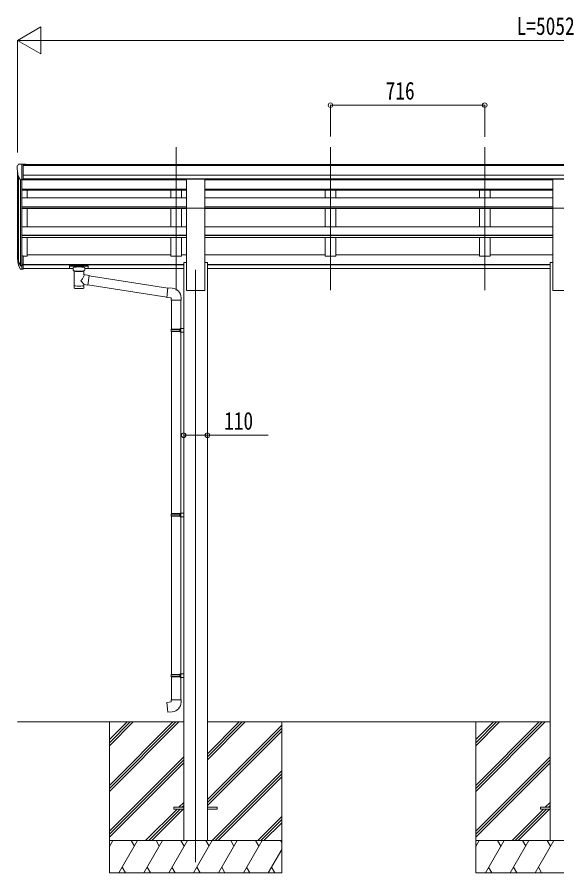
# Model space of a CAD drawing. Units: millimetres, scale not verified. Extents: x -10512 to 10512, y -7425 to 7425.
# Drawn here: x -2846 to -341, y -3842 to 126 of the extents above; entities that cross this region are included whole.
import ezdxf
from ezdxf.enums import TextEntityAlignment as Align

# ---------------------------------------------------------------- set-up
doc = ezdxf.new("R2010")
doc.units = ezdxf.units.MM
doc.header["$LTSCALE"] = 30
for name, color, linetype, lineweight in [('0-3_YKK_12', 40, 'Continuous', 18), ('0-4_YKK_13', 120, 'Continuous', 18), ('0-5_YKK_A1', 120, 'Continuous', 18), ('0-6_YKK_D', 200, 'Continuous', 18)]:
    doc.layers.add(name, color=color, linetype=linetype, lineweight=lineweight)
doc.styles.add('ＭＳ ゴシック', font='')
doc.styles.get('ＭＳ ゴシック').set_extended_font_data('MS Gothic')

msp = doc.modelspace()

# ---------------------------------------------------------------- linework, layer by layer
at = {"layer": '0-3_YKK_12'}
for p, q in [((-2107.93, -1139.92), (-2107.93, -477.39)), ((-1391.93, -1139.92), (-1391.93, -477.39)), ((-675.93, -1139.92), (-675.93, -477.39)), ((-2017.93, -1046.12), (-2017.93, -3792.26))]:
    msp.add_line(p, q, dxfattribs=at)
at = {"layer": '0-4_YKK_13'}
for p, q in [((-2835.93, -555.55), (-2838.26, -555.69)), ((-2835.93, -555.55), (-2817.43, -555.55)), ((-2823.93, -628.53), (-2823.93, -555.55)), ((-2817.43, -555.55), (-2807.43, -555.64)), ((-2817.43, -627.53), (-2817.43, -555.55)), ((-2845.93, -564.92), (-2845.93, -565.55)), ((-2839.02, -556.12), (-2843.08, -561.92)), ((-2807.43, -557.15), (-2807.43, -555.64)), ((-2831.55, -626.72), (-2840.83, -610.65)), ((-2823.93, -628.53), (-2829.14, -628.21)), ((-2817.43, -627.53), (-2823.93, -627.53)), ((-2060.43, -625.79), (-1975.43, -625.79)), ((-2060.43, -759.94), (-2060.43, -625.79)), ((-1975.43, -759.94), (-1975.43, -625.79)), ((-360.43, -625.79), (-275.43, -625.79)), ((-360.43, -759.94), (-360.43, -625.79)), ((-2060.43, -759.94), (-1975.43, -759.94)), ((-360.43, -759.94), (-275.43, -759.94)), ((-2823.93, -980.82), (-2823.93, -1042.71)), ((-2817.43, -980.82), (-2823.93, -980.82)), ((-2817.43, -980.82), (-2817.43, -1041.89)), ((-2841.53, -1006.87), (-2831.37, -1026.04)), ((-2830.36, -1024.79), (-2840.11, -1006.37)), ((-2838.95, -1023.72), (-2831.37, -1041.21)), ((-2823.93, -1025.54), (-2829.06, -1025.54)), ((-2823.93, -1027.54), (-2828.77, -1027.54)), ((-2817.43, -1019.14), (-2823.93, -1019.14)), ((-2817.43, -1024.54), (-2823.93, -1024.54)), ((-2602.43, -1027.6), (-2602.43, -1038.36)), ((-2602.43, -1027.79), (-2602.43, -1029.33)), ((-2600.43, -1026.94), (-2517.43, -1026.94)), ((-2600.43, -1029.11), (-2517.43, -1029.11)), ((-2515.43, -1027.6), (-2515.43, -1038.36)), ((-2823.93, -1042.71), (-2828.77, -1042.71)), ((-2817.43, -1041.89), (-2823.93, -1041.89)), ((-2600.43, -1039.02), (-2585.93, -1039.02)), ((-2585.93, -1045.83), (-2585.93, -1035.56)), ((-2581.83, -1050.33), (-2581.84, -1130.62)), ((-2536.03, -1067.9), (-2536.03, -1050.32)), ((-2510.8, -1071.81), (-2536.03, -1067.9)), ((-2531.93, -1045.83), (-2531.93, -1035.56)), ((-2531.93, -1039.02), (-2517.43, -1039.02)), ((-2510.8, -1071.81), (-2517.83, -1117.07)), ((-2146.99, -1130.32), (-2511.12, -1073.83)), ((-2536.01, -1130.62), (-2536.03, -1114)), ((-2536.03, -1114.25), (-2517.83, -1117.07)), ((-2150.66, -1172.25), (-2517.56, -1115.33)), ((-2126, -1130.44), (-2146.84, -1128.62)), ((-2130.93, -1186.18), (-2084.93, -1186.18)), ((-2128.93, -1186.18), (-2128.93, -1320.18)), ((-2086.93, -1186.18), (-2086.93, -1317.62)), ((-2084.93, -1186.18), (-2084.93, -1175.27)), ((-2130.93, -1322.18), (-2129.93, -1320.18)), ((-2130.93, -1322.18), (-2086.93, -1322.18)), ((-2130.93, -1322.18), (-2130.93, -1330.18)), ((-2130.93, -1330.18), (-2086.93, -1330.18)), ((-2130.93, -1330.18), (-2129.93, -1332.18)), ((-2129.93, -1320.18), (-2086.93, -1320.18)), ((-2129.93, -1332.18), (-2086.93, -1332.18)), ((-2128.93, -1332.18), (-2128.93, -2176.37)), ((-2091.4, -1322.18), (-2091.83, -1320.18)), ((-2088.93, -1317.68), (-2072.93, -1317.21)), ((-2088.93, -1319.68), (-2088.93, -1317.68)), ((-2088.93, -1319.68), (-2086.93, -1319.68)), ((-2088.93, -1334.68), (-2088.93, -1332.68)), ((-2088.93, -1334.68), (-2072.93, -1335.15)), ((-2086.93, -1334.74), (-2086.93, -2173.81)), ((-2072.93, -1317.21), (-2072.93, -1335.15)), ((-2130.93, -2178.37), (-2129.93, -2176.37)), ((-2130.93, -2178.37), (-2086.93, -2178.37)), ((-2130.93, -2178.37), (-2130.93, -2186.37)), ((-2129.93, -2176.37), (-2086.93, -2176.37)), ((-2091.4, -2178.37), (-2091.83, -2176.37)), ((-2088.93, -2173.87), (-2072.93, -2173.39)), ((-2088.93, -2175.87), (-2088.93, -2173.87)), ((-2088.93, -2175.87), (-2086.93, -2175.87)), ((-2072.93, -2173.39), (-2072.93, -2191.34)), ((-2130.93, -2186.37), (-2086.93, -2186.37)), ((-2130.93, -2186.37), (-2129.93, -2188.37)), ((-2129.93, -2188.37), (-2086.93, -2188.37)), ((-2128.93, -2188.37), (-2128.93, -2921.53)), ((-2088.93, -2190.87), (-2088.93, -2188.87)), ((-2088.93, -2190.87), (-2072.93, -2191.34)), ((-2086.93, -2190.92), (-2086.93, -2918.97)), ((-2130.93, -2923.53), (-2129.93, -2921.53)), ((-2130.93, -2923.53), (-2086.93, -2923.53)), ((-2130.93, -2923.53), (-2130.93, -2931.53)), ((-2130.93, -2931.53), (-2086.93, -2931.53)), ((-2130.93, -2931.53), (-2129.93, -2933.53)), ((-2129.93, -2921.53), (-2086.93, -2921.53)), ((-2129.93, -2933.53), (-2086.93, -2933.53)), ((-2128.93, -2933.53), (-2128.93, -3039.66)), ((-2091.4, -2923.53), (-2091.83, -2921.53)), ((-2088.93, -2919.03), (-2072.93, -2918.55)), ((-2088.93, -2921.03), (-2088.93, -2919.03)), ((-2088.93, -2921.03), (-2086.93, -2921.03)), ((-2088.93, -2936.03), (-2088.93, -2934.03)), ((-2088.93, -2936.03), (-2072.93, -2936.5)), ((-2086.93, -2936.08), (-2086.93, -3039.66)), ((-2072.93, -2918.55), (-2072.93, -2936.5)), ((-2130.93, -3039.66), (-2084.93, -3039.66)), ((-2130.93, -3049.66), (-2130.93, -3039.66)), ((-2084.93, -3039.66), (-2084.93, -3050.58)), ((-2117.93, -3537.76), (-2117.93, -3546.76)), ((-2072.93, -3537.76), (-2117.93, -3537.76)), ((-2072.93, -3546.76), (-2117.93, -3546.76)), ((-1917.93, -3537.76), (-1962.93, -3537.76)), ((-1917.93, -3546.76), (-1962.93, -3546.76)), ((-1917.93, -3537.76), (-1917.93, -3546.76)), ((-417.93, -3537.76), (-417.93, -3546.76)), ((-372.93, -3537.76), (-417.93, -3537.76)), ((-372.93, -3546.76), (-417.93, -3546.76))]:
    msp.add_line(p, q, dxfattribs=at)
for points in [[(-2602.43, -1027.6), (-2602.39, -1027.4), (-2602.31, -1027.27), (-2602.21, -1027.17), (-2602.11, -1027.11), (-2601.99, -1027.07), (-2601.69, -1027.01), (-2601.2, -1026.96), (-2600.66, -1026.94), (-2600.43, -1026.94)], [(-2517.43, -1026.94), (-2517.07, -1026.94), (-2516.54, -1026.97), (-2516.09, -1027.02), (-2515.79, -1027.09), (-2515.62, -1027.19), (-2515.5, -1027.33), (-2515.43, -1027.51), (-2515.43, -1027.6)], [(-2602.43, -1038.36), (-2602.39, -1038.56), (-2602.31, -1038.69), (-2602.21, -1038.79), (-2602.11, -1038.85), (-2601.99, -1038.89), (-2601.69, -1038.95), (-2601.2, -1039), (-2600.66, -1039.02), (-2600.43, -1039.02)], [(-2585.89, -1045.77), (-2585.91, -1046.13), (-2585.67, -1047.09), (-2585.15, -1047.97), (-2584.34, -1048.81), (-2583.23, -1049.61), (-2581.83, -1050.33)], [(-2536.03, -1050.32), (-2535.79, -1050.23), (-2534.44, -1049.49), (-2533.33, -1048.64), (-2532.57, -1047.78), (-2532.11, -1046.88), (-2531.94, -1045.99)], [(-2517.43, -1039.02), (-2517.07, -1039.02), (-2516.54, -1038.99), (-2516.09, -1038.94), (-2515.79, -1038.87), (-2515.62, -1038.77), (-2515.5, -1038.63), (-2515.43, -1038.45), (-2515.43, -1038.36)], [(-2146.84, -1128.62), (-2150.85, -1174.44), (-2130.93, -1176.18), (-2130.93, -1186.18)], [(-2091.4, -1322.18), (-2091.4, -1330.18), (-2091.83, -1332.18)], [(-2088.93, -1332.68), (-2086.93, -1332.68), (-2086.93, -1319.68)], [(-2091.4, -2178.37), (-2091.4, -2186.37), (-2091.83, -2188.37)], [(-2088.93, -2188.87), (-2086.93, -2188.87), (-2086.93, -2175.87)], [(-2091.4, -2923.53), (-2091.4, -2931.53), (-2091.83, -2933.53)], [(-2088.93, -2934.03), (-2086.93, -2934.03), (-2086.93, -2921.03)], [(-2126, -3095.41), (-2146.84, -3097.23), (-2150.85, -3051.41), (-2130.93, -3049.66)]]:
    msp.add_lwpolyline(points, dxfattribs=at)
for centre, radius, start, end in [((-2842.93, -564.92), 3, 93, 180), ((-2643.93, -565.55), 202, 180, 192.90261), ((-2838.2, -556.69), 1, 93.5, 145), ((-2828.95, -625.22), 3, 210, 266.5), ((-2755.27, -984.7), 89.07, 174.49576, 194.41188), ((-2755.98, -980.42), 88.05, 177.22392, 197.21071), ((-2710.71, -987.64), 133.22, 183.27987, 195.71302), ((-2828.77, -1024.54), 3, 210, 270), ((-2829.06, -1024.04), 1.5, 210, 270), ((-2828.77, -1039.71), 3, 210, 270), ((-2129.93, -1175.27), 45, 0, 85), ((-2129.93, -3050.58), 45, 275, 0)]:
    msp.add_arc(centre, radius, start, end, dxfattribs=at)
for centre, major_axis, ratio, start_param, end_param in [((-2600.43, -1029.33), (2, 0), 0.109601, 1.5707963, 3.1415927), ((-2517.43, -1029.33), (2, 0), 0.109601, 0, 1.5707963), ((-2558.93, -1035.56), (27, 0), 0.122176, 6.2831853, 9.424778), ((-2558.91, -1050.79), (-22.91, 0.42), 0.072511, 0.0008029, 1.5715993), ((-2558.91, -1052.41), (-22.91, 0.42), 0.072511, 0.0008029, 1.5715993), ((-2558.94, -1050.79), (22.92, 0.42), 0.07247, 4.71158, 6.2823764), ((-2558.94, -1052.41), (22.92, 0.42), 0.07247, 4.71158, 6.2823764), ((-2558.93, -1094.44), (-22.81, -26.62), 0.234429, 1.6855472, 3.1268519), ((-2547.93, -1045.83), (16, 0), 0.361356, 6.2636979, 6.2831853), ((-2556.37, -1091.8), (20.32, -22.25), 0.045535, 0.0389954, 1.3075346), ((-2558.93, -1130.62), (22.92, 0), 0.101955, 3.1415499, 6.2833984), ((-2558.93, -1118.18), (22.91, 0), 0.122865, 3.1415927, 6.2831853)]:
    msp.add_ellipse(centre, major_axis=major_axis, ratio=ratio, start_param=start_param, end_param=end_param, dxfattribs=at)
at = {"layer": '0-5_YKK_A1'}
for p, q in [((-2843.93, -983), (-2843.93, -593.9)), ((-2817.43, -557.15), (2181.57, -557.15)), ((-2817.43, -562.51), (2181.57, -562.51)), ((-2839.64, -612.7), (-2839.64, -1007.26)), ((-2829.93, -628.06), (-2829.93, -1025.26)), ((-2823.93, -627.53), (-2823.93, -980.82)), ((-2823.93, -629.05), (-2060.43, -629.05)), ((-2817.43, -606.03), (2181.57, -606.03)), ((-2817.43, -623.7), (2181.57, -623.7)), ((-2060.43, -626.07), (-2817.43, -626.07)), ((-2132.93, -626.07), (-2132.93, -629.05)), ((-2082.93, -626.07), (-2082.93, -629.05)), ((-1975.43, -626.07), (-360.43, -626.07)), ((-1975.43, -629.05), (-360.43, -629.05)), ((-1416.93, -626.07), (-1416.93, -629.05)), ((-1366.93, -626.07), (-1366.93, -629.05)), ((-700.93, -626.07), (-700.93, -629.05)), ((-650.93, -626.07), (-650.93, -629.05)), ((-2823.93, -671.05), (-2060.43, -671.05)), ((-2823.93, -672.75), (-2060.43, -672.75)), ((-1975.43, -671.05), (-360.43, -671.05)), ((-1975.43, -672.75), (-360.43, -672.75)), ((-2823.93, -676.42), (-2060.43, -676.42)), ((-2823.93, -712.4), (-2060.43, -712.4)), ((-2798.93, -712.4), (-2798.93, -676.42)), ((-2132.93, -676.42), (-2132.93, -712.4)), ((-2082.93, -676.42), (-2082.93, -712.4)), ((-1975.43, -676.42), (-360.43, -676.42)), ((-1975.43, -712.4), (-360.43, -712.4)), ((-1416.93, -676.42), (-1416.93, -712.4)), ((-1366.93, -676.42), (-1366.93, -712.4)), ((-700.93, -676.42), (-700.93, -712.4)), ((-650.93, -676.42), (-650.93, -712.4)), ((-2823.93, -753.03), (-2060.43, -753.03)), ((-1975.43, -753.03), (-360.43, -753.03)), ((-2823.93, -754.7), (-2060.43, -754.7)), ((-2823.93, -761.48), (-2060.43, -761.48)), ((-2798.93, -845.68), (-2798.93, -761.48)), ((-2132.93, -761.48), (-2132.93, -845.68)), ((-2082.93, -761.48), (-2082.93, -845.68)), ((-2060.43, -1142.26), (-2060.43, -759.94)), ((-1975.43, -754.7), (-360.43, -754.7)), ((-1975.43, -1142.26), (-1975.43, -759.94)), ((-1975.43, -761.48), (-360.43, -761.48)), ((-1416.93, -761.48), (-1416.93, -845.68)), ((-1366.93, -761.48), (-1366.93, -845.68)), ((-700.93, -761.48), (-700.93, -845.68)), ((-650.93, -761.48), (-650.93, -845.68)), ((-360.43, -1142.26), (-360.43, -759.94)), ((-2823.93, -845.68), (-2060.43, -845.68)), ((-1975.43, -845.68), (-360.43, -845.68)), ((-2823.93, -884.82), (-2060.43, -884.82)), ((-2823.93, -886.49), (-2060.43, -886.49)), ((-2823.93, -896.13), (-2060.43, -896.13)), ((-2798.93, -981.65), (-2798.93, -897.37)), ((-2132.93, -897.37), (-2132.93, -981.65)), ((-1975.43, -884.82), (-360.43, -884.82)), ((-1975.43, -886.49), (-360.43, -886.49)), ((-1975.43, -896.13), (-360.43, -896.13)), ((-1416.93, -896.13), (-1416.93, -981.65)), ((-700.93, -896.13), (-700.93, -981.65)), ((-2817.43, -981.65), (-2798.93, -981.65)), ((-2798.93, -976.43), (-2132.93, -976.43)), ((-2082.93, -976.43), (-2060.43, -976.43)), ((-1975.43, -976.43), (-1416.93, -976.43)), ((-1366.93, -976.43), (-700.93, -976.43)), ((-650.93, -976.43), (-360.43, -976.43)), ((-2817.43, -1020.74), (-2072.93, -1020.74)), ((-2817.43, -1022.12), (-2072.93, -1022.12)), ((-2072.93, -1012.26), (-2072.93, -3692.26)), ((-2072.93, -1012.26), (-2060.43, -1012.26)), ((-1975.43, -1012.26), (-1962.93, -1012.26)), ((-1962.93, -1012.26), (-1962.93, -3692.26)), ((-1962.93, -1020.74), (-372.93, -1020.74)), ((-1962.93, -1022.12), (-372.93, -1022.12)), ((-372.93, -1012.26), (-372.93, -3692.26)), ((-372.93, -1012.26), (-360.43, -1012.26)), ((-2817.43, -1039.3), (-2585.93, -1039.3)), ((-2531.93, -1039.3), (-2072.93, -1039.3)), ((-1962.93, -1039.3), (-372.93, -1039.3)), ((-2060.43, -1142.26), (-1975.43, -1142.26)), ((-360.43, -1142.26), (-275.43, -1142.26)), ((-2843.93, -3142.26), (-2072.93, -3142.26)), ((-2417.93, -3142.26), (-2417.93, -3842.26)), ((-2417.93, -3436.44), (-2123.75, -3142.26)), ((-2417.93, -3450.58), (-2109.6, -3142.26)), ((-2417.93, -3464.72), (-2095.46, -3142.26)), ((-2417.93, -3252.59), (-2307.6, -3142.26)), ((-2417.93, -3238.45), (-2321.74, -3142.26)), ((-2417.93, -3224.31), (-2335.88, -3142.26)), ((-1962.93, -3142.26), (-372.93, -3142.26)), ((-1962.93, -3318.09), (-1787.1, -3142.26)), ((-1962.93, -3303.95), (-1801.24, -3142.26)), ((-1962.93, -3289.8), (-1815.38, -3142.26)), ((-1962.93, -3501.94), (-1617.93, -3156.94)), ((-1962.93, -3516.08), (-1617.93, -3171.08)), ((-1617.93, -3142.26), (-1617.93, -3842.26)), ((-717.93, -3142.26), (-717.93, -3842.26)), ((-717.93, -3436.44), (-423.75, -3142.26)), ((-717.93, -3450.58), (-409.6, -3142.26)), ((-717.93, -3464.72), (-395.46, -3142.26)), ((-717.93, -3252.59), (-607.6, -3142.26)), ((-717.93, -3238.45), (-621.74, -3142.26)), ((-717.93, -3224.31), (-635.88, -3142.26)), ((-1962.93, -3530.22), (-1617.93, -3185.22)), ((-2417.93, -3648.57), (-2072.93, -3303.57)), ((-2417.93, -3662.71), (-2072.93, -3317.71)), ((-2417.93, -3676.85), (-2072.93, -3331.85)), ((-717.93, -3648.57), (-372.93, -3303.57)), ((-717.93, -3662.71), (-372.93, -3317.71)), ((-717.93, -3676.85), (-372.93, -3331.85)), ((-1941.12, -3692.26), (-1617.93, -3369.07)), ((-1926.98, -3692.26), (-1617.93, -3383.21)), ((-1912.83, -3692.26), (-1617.93, -3397.35)), ((-2094.98, -3537.76), (-2072.93, -3515.7)), ((-2080.84, -3537.76), (-2072.93, -3529.84)), ((-394.98, -3537.76), (-372.93, -3515.7)), ((-380.84, -3537.76), (-372.93, -3529.84)), ((-2249.49, -3692.26), (-2103.98, -3546.76)), ((-2235.34, -3692.26), (-2089.84, -3546.76)), ((-2221.2, -3692.26), (-2075.7, -3546.76)), ((-549.49, -3692.26), (-403.98, -3546.76)), ((-535.34, -3692.26), (-389.84, -3546.76)), ((-521.2, -3692.26), (-375.7, -3546.76)), ((-1728.99, -3692.26), (-1617.93, -3581.2)), ((-1714.84, -3692.26), (-1617.93, -3595.34)), ((-1700.7, -3692.26), (-1617.93, -3609.48)), ((-1617.93, -3692.26), (-2417.93, -3692.26)), ((-2417.93, -3719.76), (-2402.05, -3692.26)), ((-2373.18, -3842.26), (-2286.58, -3692.26)), ((-2301.58, -3718.24), (-2316.58, -3692.26)), ((-2257.71, -3842.26), (-2171.11, -3692.26)), ((-2186.11, -3718.24), (-2201.11, -3692.26)), ((-2142.24, -3842.26), (-2055.64, -3692.26)), ((-2070.64, -3718.24), (-2085.64, -3692.26)), ((-2026.77, -3842.26), (-1940.17, -3692.26)), ((-1955.17, -3718.24), (-1970.17, -3692.26)), ((-1911.3, -3842.26), (-1824.7, -3692.26)), ((-1839.7, -3718.24), (-1854.7, -3692.26)), ((-1795.83, -3842.26), (-1709.23, -3692.26)), ((-1739.23, -3692.26), (-1724.23, -3718.24)), ((-1623.76, -3692.26), (-1617.93, -3702.36)), ((82.07, -3692.26), (-717.93, -3692.26)), ((-717.93, -3719.76), (-702.05, -3692.26)), ((-673.18, -3842.26), (-586.58, -3692.26)), ((-601.58, -3718.24), (-616.58, -3692.26)), ((-557.71, -3842.26), (-471.11, -3692.26)), ((-486.11, -3718.24), (-501.11, -3692.26)), ((-442.24, -3842.26), (-355.64, -3692.26)), ((-370.64, -3718.24), (-385.64, -3692.26)), ((-1680.36, -3842.26), (-1617.93, -3734.12)), ((-2417.93, -3842.26), (-1617.93, -3842.26)), ((-2358.18, -3816.28), (-2343.18, -3842.26)), ((-2242.71, -3816.28), (-2227.71, -3842.26)), ((-2127.24, -3816.28), (-2112.24, -3842.26)), ((-2011.77, -3816.28), (-1996.77, -3842.26)), ((-1896.3, -3816.28), (-1881.3, -3842.26)), ((-1780.83, -3816.28), (-1765.83, -3842.26)), ((-1665.36, -3816.28), (-1650.36, -3842.26)), ((-717.93, -3842.26), (82.07, -3842.26)), ((-658.18, -3816.28), (-643.18, -3842.26)), ((-542.71, -3816.28), (-527.71, -3842.26)), ((-427.24, -3816.28), (-412.24, -3842.26))]:
    msp.add_line(p, q, dxfattribs=at)
for points in [[(-2082.93, -897.37), (-2082.93, -981.65), (-2132.93, -981.65)], [(-1366.93, -896.13), (-1366.93, -981.65), (-1416.93, -981.65)], [(-650.93, -896.13), (-650.93, -981.65), (-700.93, -981.65)]]:
    msp.add_lwpolyline(points, dxfattribs=at)
at = {"layer": '0-6_YKK_D'}
for p, q in [((-2843.93, 18), (-2735.67, 80.5)), ((-2735.67, -44.5), (-2735.67, 80.5)), ((-2843.93, -501.84), (-2843.93, 19)), ((-2843.93, 18), (-2735.67, -44.5)), ((-2843.93, 18), (-2627.42, 18)), ((-2718.93, 18), (2083.07, 18)), ((-1391.93, -427.84), (-1391.93, -281)), ((-1391.93, -282), (-675.93, -282)), ((-675.93, -428.84), (-675.93, -281))]:
    msp.add_line(p, q, dxfattribs=at)
msp.add_lwpolyline([(-2072.93, -1812.95), (-1962.93, -1812.95), (-1680.43, -1812.95)], dxfattribs=at)
for centre in [(-1391.93, -282), (-675.93, -282), (-2072.93, -1812.95), (-1962.93, -1812.95)]:
    msp.add_circle(centre, 10.62, dxfattribs=at)

# ---------------------------------------------------------------- texts
at = {"layer": '0-6_YKK_D', "style": 'ＭＳ ゴシック', "width": 0.8}
for s, p in [('L=5052', (-527.93, 19)), ('716', (-1135.93, -281)), ('110', (-1885.43, -1811.95))]:
    msp.add_text(s, height=82.48, dxfattribs=at).set_placement(p, align=Align.BOTTOM_LEFT)

doc.saveas('drawing.dxf')
